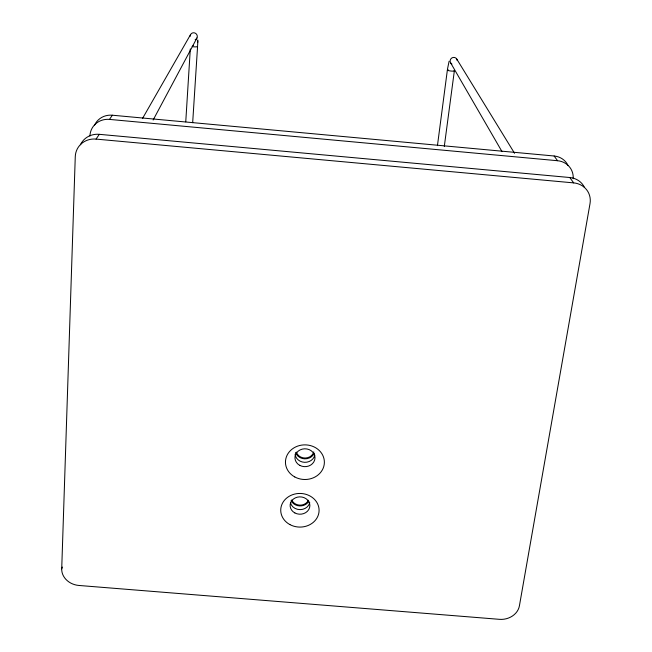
<?xml version="1.0" encoding="UTF-8"?>
<svg xmlns="http://www.w3.org/2000/svg" width="652" height="652" viewBox="0 0 652 652"><rect width="100%" height="100%" fill="white"/><g stroke="black" fill="none" stroke-linecap="round" stroke-linejoin="round"><path stroke-width="0.98" d="M197.792 41.353L197.817 39.976M197.621 45.469L197.776 42.005M197.768 42.347L197.8 40.954M569.783 177.523L573.678 182.886A20.171 18.59 -28.4 0 1 590.011 203.644L519.399 605.904A17.661 14.915 -8.6 0 1 499.465 619.335L78.933 585.463A17.889 15.192 11 0 1 61.712 568.862L75.265 156.7A20.375 19.079 30.4 0 1 96.056 139.096L99.308 134.328L569.783 177.523A19.87 18.346 -28.7 0 1 584.518 187.507M185.755 121.826L190.302 48.957M192.674 122.674L197.572 46.471M437.443 145.64L447.37 70.008M444.297 146.423L454.362 70.783M447.533 68.851L449.098 61.296M61.712 568.862L62.323 567.061M153.147 120.009L196.953 37.987M142.576 118.371L190.653 34.426M89.927 136.007A19.112 17.995 32 0 1 109.487 119.406L112.348 115.217L554.127 155.999A18.663 17.351 -30 0 1 568.006 165.429M109.487 119.406L557.558 160.726A18.932 17.571 -29.7 0 1 573.173 178.721M96.056 139.096L573.678 182.886M554.127 155.999L557.558 160.726M456.693 58.957L514.558 153.301M450.638 62.877L502.007 151.614M451.934 64.067A3.61 3.48 -41.3 0 1 451.787 57.987A3.61 3.48 -41.3 0 1 457.215 60.603M454.11 70.53A3.521 0.619 6.7 0 1 452.708 71.133A3.521 0.619 6.7 0 1 448.242 70.514A3.521 0.619 6.7 0 1 448.152 69.699M190.148 36.349A3.635 3.521 46.7 0 1 193.163 32.804A3.635 3.521 46.7 0 1 197.148 35.461A3.635 3.521 46.7 0 1 195.16 39.682M197.303 46.21A3.553 0.628 4.6 0 1 196.301 46.854A3.553 0.628 4.6 0 1 192.128 46.577M193.033 45.518A3.553 0.628 4.6 0 1 193.367 45.526M94.605 125.078A18.835 17.767 32.4 0 1 112.348 115.217M313.799 451.909A9.006 8.036 0.5 0 1 305.177 458.038A9.006 8.036 0.5 0 1 296.367 452.105M308.38 500.255A8.875 7.816 0.7 0 1 299.953 505.153A8.875 7.816 0.7 0 1 291.762 499.921M308.836 501.258A9.764 8.598 0.7 0 1 299.733 505.928A9.764 8.598 0.7 0 1 291.094 500.565M314.264 453.238A9.902 8.843 0.5 0 1 304.623 458.829A9.902 8.843 0.5 0 1 295.552 452.488M309.716 502.602A9.821 8.631 0.7 0 1 300.099 509.628A9.821 8.631 0.7 0 1 290.425 502.602M314.794 455.096A9.959 8.883 0.5 0 1 304.549 462.317A9.959 8.883 0.5 0 1 295.095 454.257M80.441 144.777A20.065 18.818 30.7 0 1 99.308 134.328M299.749 465.349A10.024 8.932 0.4 0 0 314.989 457.957A10.024 8.932 0.4 0 0 300.156 449.888A10.024 8.932 0.4 0 0 299.749 465.349M294.859 512.937A9.886 8.68 0.7 0 0 309.871 505.756A9.886 8.68 0.7 0 0 295.242 497.916A9.886 8.68 0.7 0 0 294.859 512.937M294.745 476.93A19.454 17.311 0.4 0 0 324.37 462.667A19.454 17.311 0.4 0 0 295.633 446.954A19.454 17.311 0.4 0 0 294.745 476.93M289.904 524.591A19.177 16.822 0.7 0 0 319.081 510.736A19.177 16.822 0.7 0 0 290.727 495.471A19.177 16.822 0.7 0 0 289.904 524.591"/></g></svg>
